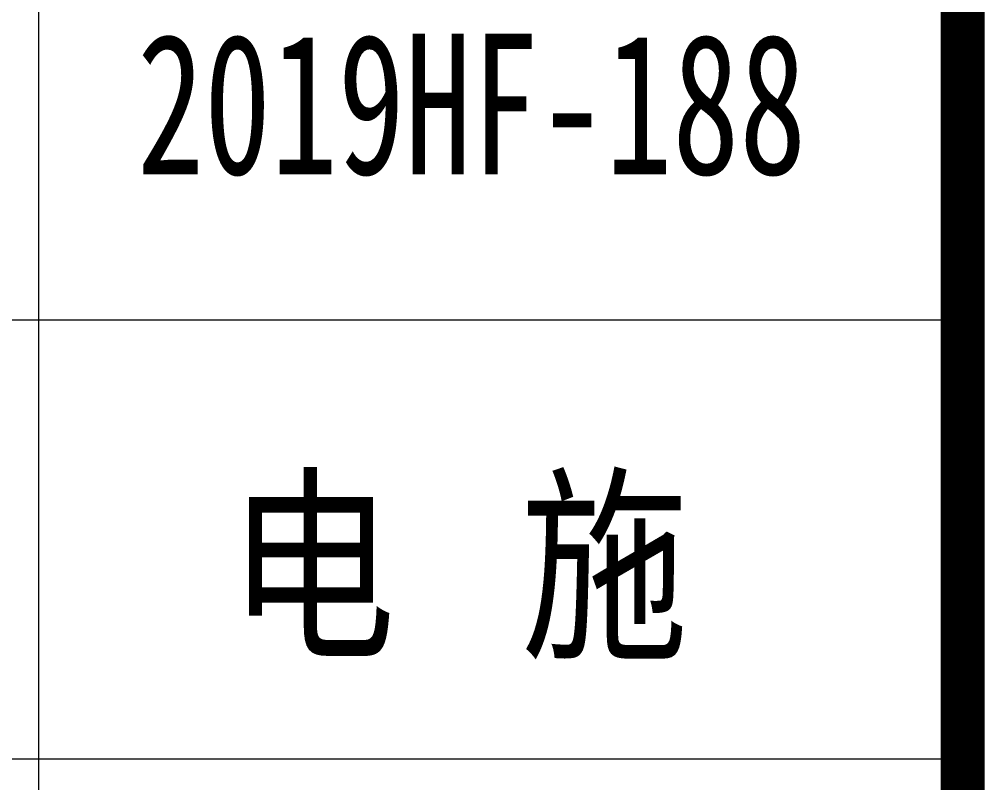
# Model space of a CAD drawing. Header units: inches. Extents: x -3272461 to -2504170, y 403793 to 1071042.
# Drawn here: x -2973551 to -2971352, y 861076 to 862815 of the extents above; entities that cross this region are included whole.
import ezdxf

# ---------------------------------------------------------------- set-up
doc = ezdxf.new("R2010")
doc.units = ezdxf.units.IN
doc.header["$LTSCALE"] = 1000
doc.header["$MEASUREMENT"] = 0
doc.layers.get('0').update_dxf_attribs({"lineweight": 18})
doc.layers.add('PUB_TITLE', color=153, linetype='Continuous', lineweight=18)
doc.layers.add('图签文字', color=4, linetype='Continuous', lineweight=18)
doc.styles.add('-黑体', font='', dxfattribs={"width": 0.7})
doc.styles.add('建筑图签-黑', font='', dxfattribs={"width": 0.7})
doc.styles.get('-黑体').set_extended_font_data('微软雅黑')
doc.styles.get('建筑图签-黑').set_extended_font_data('黑体')

msp = doc.modelspace()

# ---------------------------------------------------------------- linework, layer by layer
at = {"layer": 'PUB_TITLE'}
for p, q in [((-2973506.918443563, 870914.710778442), (-2973506.918443563, 858130.5785424875)), ((-2975611.645866985, 862130.5785424875), (-2971402.191020141, 862130.5785424875)), ((-2975611.645866985, 861130.5785424875), (-2971402.191020141, 861130.5785424875))]:
    msp.add_line(p, q, dxfattribs=at)
msp.add_lwpolyline([(-2971402.191020142, 858130.5785424875, 99.99999999999997, 99.99999999999997, 0), (-2971402.191020142, 898130.5785424875, 99.99999999999997, 99.99999999999997, 0), (-3027302.191020142, 898130.5785424875, 99.99999999999997, 99.99999999999997, 0), (-3027302.191020142, 858130.5785424875, 99.99999999999997, 99.99999999999997, 0)], format="xyseb", close=True, dxfattribs=at)

# ---------------------------------------------------------------- texts
at = {"insert": (-2973075.658610596, 861356.7691444162), "char_height": 349.9999999999999, "width": 1560.153321976075, "attachment_point": 7, "style": '-黑体'}
msp.add_mtext('{\\W0.8;电   施}', dxfattribs=at)
at = {"layer": '图签文字', "color": 1, "style": '建筑图签-黑', "width": 0.7}
msp.add_text('2019HF-188', height=319.9999999999999, dxfattribs=at).set_placement((-2973282.369464129, 862461.9965109951))

doc.saveas('drawing.dxf')
